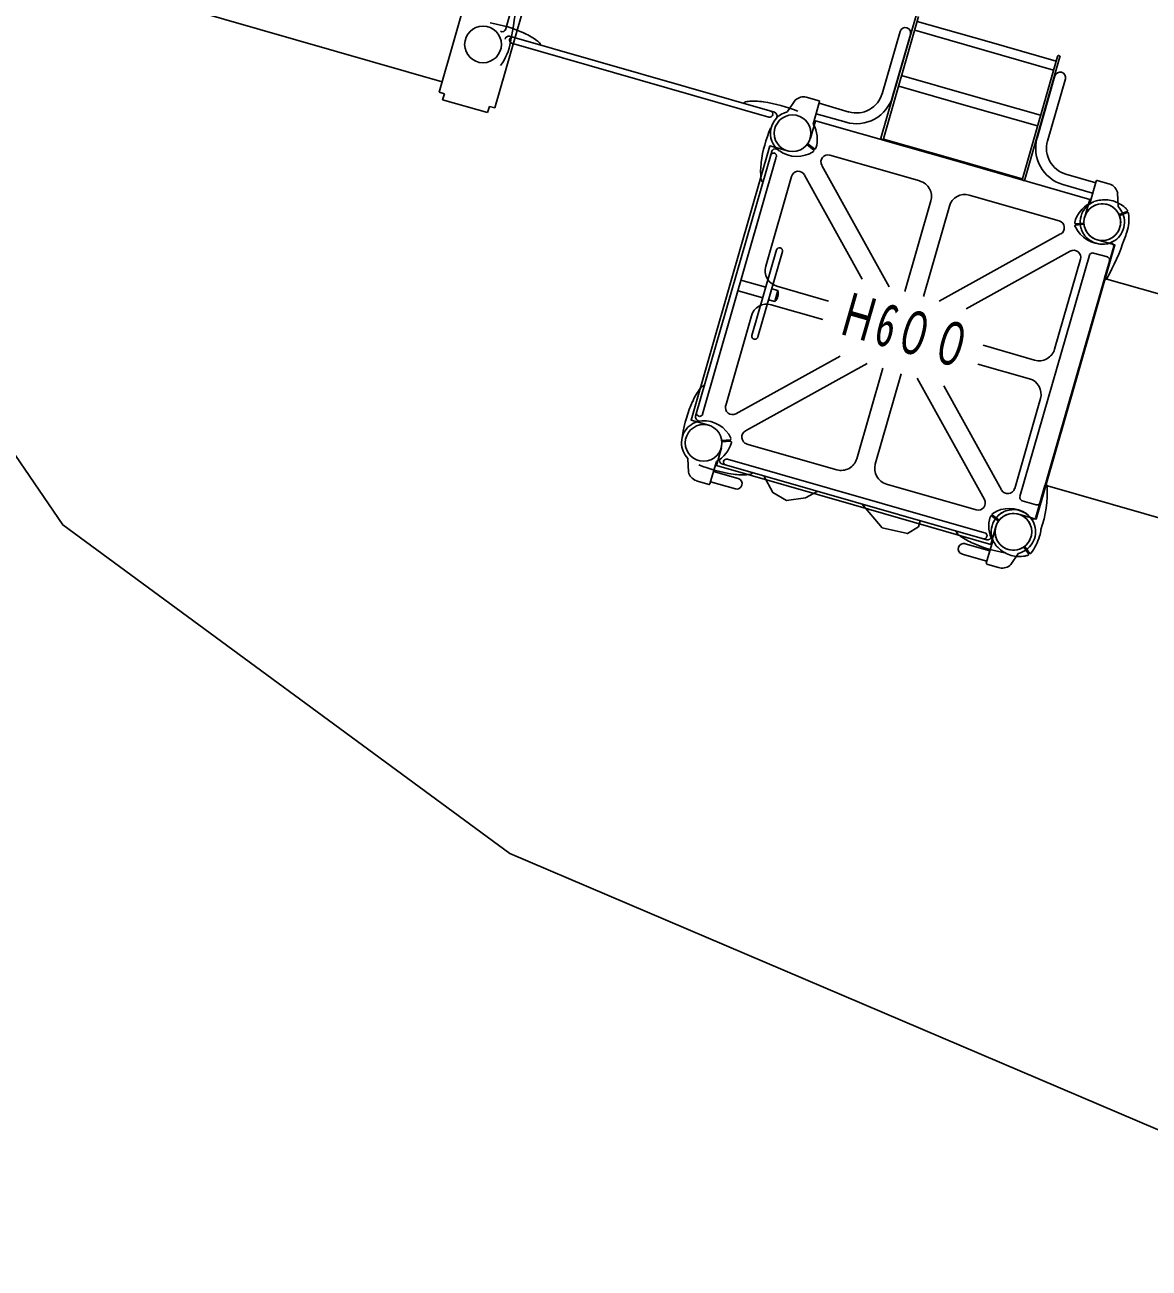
# Model space of a CAD drawing. Units: millimetres on the paper. Extents: x -210 to 190, y -138 to 150.
# Drawn here: x -50.17 to -44.35, y -55.97 to -49.54 of the extents above; entities that cross this region are included whole.
import ezdxf
from ezdxf.enums import TextEntityAlignment as Align

# ---------------------------------------------------------------- set-up
doc = ezdxf.new("R2010")
doc.units = ezdxf.units.MM
doc.layers.add('0-9_D-STR-3-計線3_施設', color=7, linetype='Continuous')
doc.layers.add('0-E_D-STR-2-計線1_エッジ', color=7, linetype='Continuous')
doc.styles.add('ＭＳ ゴシック', font='')
doc.styles.get('ＭＳ ゴシック').set_extended_font_data('MS Gothic')

msp = doc.modelspace()

# ---------------------------------------------------------------- linework, layer by layer
at = {"layer": '0-9_D-STR-3-計線3_施設'}
for p, q in [((-47.112, -47.79), (-47.737, -49.968)), ((-47.682, -49.563), (-47.635, -49.398)), ((-49.324, -49.455), (-48.01, -49.832)), ((-45.74, -50.124), (-45.558, -49.49)), ((-45.727, -50.128), (-45.545, -49.494)), ((-45.552, -49.52), (-45.193, -49.623)), ((-46.291, -49.99), (-47.661, -49.597)), ((-45.733, -49.894), (-45.641, -49.572)), ((-45.587, -49.588), (-45.68, -49.909)), ((-45.565, -49.566), (-45.206, -49.669)), ((-47.661, -49.612), (-47.661, -49.613)), ((-47.65, -49.633), (-46.32, -50.015)), ((-44.834, -49.726), (-45.193, -49.623)), ((-44.847, -49.772), (-45.206, -49.669)), ((-45.008, -50.334), (-44.826, -49.701)), ((-44.995, -50.338), (-44.814, -49.704)), ((-45.648, -49.855), (-45.289, -49.958)), ((-45.633, -49.8), (-45.273, -49.903)), ((-44.84, -49.802), (-44.932, -50.124)), ((-44.879, -50.139), (-44.786, -49.818)), ((-48.025, -49.886), (-47.997, -49.894)), ((-47.997, -49.894), (-48.007, -49.926)), ((-46.059, -49.931), (-46.126, -49.912)), ((-44.914, -50.006), (-45.273, -49.903)), ((-48.007, -49.926), (-47.774, -49.992)), ((-47.774, -49.992), (-47.765, -49.96)), ((-47.737, -49.968), (-47.765, -49.96)), ((-46.183, -49.928), (-46.223, -49.987)), ((-46.09, -50.051), (-46.057, -49.935)), ((-45.905, -49.989), (-46.059, -49.944)), ((-44.93, -50.061), (-45.289, -49.958)), ((-46.299, -50.003), (-46.299, -50.005)), ((-45.92, -50.042), (-46.075, -49.998)), ((-46.088, -50.184), (-46.122, -50.159)), ((-46.084, -50.179), (-46.118, -50.154)), ((-45.727, -50.129), (-45.368, -50.232)), ((-46.699, -51.563), (-46.305, -50.193)), ((-46.699, -51.563), (-46.305, -50.193)), ((-46.281, -50.222), (-46.662, -51.552)), ((-46.281, -50.222), (-46.662, -51.552)), ((-46.292, -50.201), (-46.291, -50.202)), ((-46.292, -50.201), (-46.291, -50.202)), ((-46.004, -50.212), (-45.539, -50.345)), ((-45.009, -50.335), (-45.368, -50.232)), ((-45.698, -50.893), (-46.046, -50.265)), ((-46.336, -50.787), (-46.203, -50.322)), ((-45.837, -50.853), (-46.135, -50.315)), ((-44.799, -50.364), (-44.645, -50.409)), ((-44.784, -50.311), (-44.629, -50.355)), ((-44.66, -50.462), (-44.627, -50.346)), ((-44.622, -50.343), (-44.556, -50.363)), ((-45.283, -50.419), (-44.818, -50.552)), ((-44.516, -50.407), (-44.513, -50.478)), ((-45.616, -50.917), (-45.482, -50.449)), ((-45.52, -50.944), (-45.386, -50.476)), ((-44.468, -50.503), (-44.507, -50.519)), ((-44.466, -50.509), (-44.504, -50.525)), ((-45.439, -50.968), (-44.811, -50.62)), ((-44.733, -50.567), (-44.691, -50.564)), ((-44.732, -50.574), (-44.69, -50.57)), ((-44.536, -50.684), (-44.583, -50.848)), ((-46.407, -51.145), (-46.28, -50.702)), ((-46.249, -50.711), (-46.376, -51.153)), ((-45.3, -51.008), (-44.761, -50.709)), ((-45.021, -51.979), (-44.662, -50.73)), ((-44.708, -50.751), (-44.842, -51.216)), ((-44.641, -50.719), (-44.569, -50.739)), ((-44.558, -50.76), (-44.917, -52.009)), ((-46.464, -50.859), (-46.336, -50.896)), ((-43.631, -51.123), (-44.584, -50.85)), ((-46.479, -50.914), (-46.351, -50.951)), ((-46.012, -50.967), (-46.279, -50.89)), ((-46.04, -51.063), (-46.307, -50.986)), ((-46.543, -51.508), (-46.41, -51.043)), ((-45.211, -51.196), (-44.945, -51.273)), ((-45.951, -51.252), (-46.49, -51.55)), ((-45.812, -51.291), (-46.441, -51.639)), ((-45.731, -51.315), (-45.865, -51.783)), ((-45.239, -51.293), (-44.972, -51.369)), ((-45.635, -51.343), (-45.769, -51.811)), ((-45.553, -51.366), (-45.205, -51.994)), ((-45.414, -51.406), (-45.116, -51.944)), ((-44.915, -51.472), (-45.048, -51.937)), ((-46.683, -51.563), (-46.682, -51.563)), ((-46.683, -51.563), (-46.682, -51.563)), ((-46.519, -51.685), (-46.561, -51.689)), ((-46.519, -51.692), (-46.56, -51.695)), ((-45.968, -51.84), (-46.433, -51.707)), ((-46.735, -51.852), (-46.738, -51.781)), ((-46.533, -51.785), (-45.204, -52.166)), ((-46.591, -51.797), (-46.625, -51.913)), ((-46.606, -51.849), (-46.478, -51.886)), ((-45.192, -52.203), (-46.562, -51.809)), ((-46.554, -51.796), (-46.554, -51.795)), ((-46.629, -51.916), (-46.696, -51.897)), ((-46.621, -51.902), (-46.493, -51.939)), ((-45.247, -52.047), (-45.712, -51.914)), ((-44.939, -52.085), (-44.892, -51.922)), ((-43.938, -52.193), (-44.891, -51.92)), ((-45.009, -52), (-44.937, -52.021)), ((-45.167, -52.08), (-45.133, -52.105)), ((-45.163, -52.075), (-45.129, -52.1)), ((-45.176, -52.259), (-45.304, -52.223)), ((-45.161, -52.208), (-45.195, -52.324)), ((-45.192, -52.187), (-45.192, -52.186)), ((-45.192, -52.313), (-45.32, -52.276)), ((-45.068, -52.331), (-45.028, -52.272)), ((-44.977, -52.275), (-45.001, -52.241)), ((-44.972, -52.271), (-44.996, -52.237)), ((-45.192, -52.328), (-45.126, -52.347))]:
    msp.add_line(p, q, dxfattribs=at)
for points in [[(-47.372, -47.715), (-47.4, -47.707), (-48.025, -49.886)], [(-45.369, -50.237), (-46.079, -50.034), (-46.105, -50.125)], [(-46.223, -50.19), (-46.314, -50.164), (-46.518, -50.873)], [(-45.729, -50.134), (-45.369, -50.237), (-45.735, -50.132)], [(-45.01, -50.34), (-45.369, -50.237), (-45.004, -50.342)], [(-45.369, -50.237), (-44.66, -50.441), (-44.686, -50.532)], [(-44.621, -50.65), (-44.53, -50.676), (-44.733, -51.386)], [(-46.63, -51.609), (-46.722, -51.583), (-46.518, -50.873)], [(-46.305, -50.904), (-46.273, -50.913), (-46.289, -50.969), (-46.321, -50.96)], [(-45.028, -52.069), (-44.937, -52.095), (-44.733, -51.386)], [(-45.882, -52.022), (-46.591, -51.818), (-46.565, -51.727)], [(-46.346, -51.871), (-46.299, -51.958), (-46.228, -51.999), (-46.13, -51.986), (-46.067, -51.951)], [(-45.882, -52.022), (-45.172, -52.226), (-45.146, -52.134)], [(-45.839, -52.017), (-45.733, -52.141), (-45.603, -52.17), (-45.546, -52.135), (-45.537, -52.104)]]:
    msp.add_lwpolyline(points, dxfattribs=at)
for centre in [(-47.798, -49.639), (-46.197, -50.099), (-46.197, -50.099), (-44.595, -50.559), (-46.657, -51.701), (-45.055, -52.161)]:
    msp.add_circle(centre, 0.095, dxfattribs=at)
for centre, radius, start, end in [((-49.356, -49.265), 1.7377, 348.01312, 355.49781), ((-47.869, -50.208), 0.6884, 65.55978, 80.90558), ((-47.698, -49.557), 0.0167, 236.13269, 335.80555), ((-47.665, -49.616), 0.0197, 77.15164, 166.61434), ((-47.712, -49.875), 0.3202, 52.2837, 66.5056), ((-45.614, -49.58), 0.0279, 343.97856, 163.97856), ((-47.919, -49.589), 0.2651, 323.03911, 351.88928), ((-47.645, -49.617), 0.0167, 163.97851, 253.9786), ((-47.645, -49.618), 0.0167, 73.97851, 163.9786), ((-47.539, -49.654), 0.0401, 17.1809, 54.38084), ((-44.82, -49.703), 0.0067, 73.97856, 163.97856), ((-44.82, -49.703), 0.0067, 343.97856, 73.97856), ((-44.813, -49.81), 0.0279, 343.97856, 163.97856), ((-46.138, -49.976), 0.0658, 79.16319, 133.18596), ((-45.867, -49.855), 0.1946, 253.97856, 343.97856), ((-45.867, -49.855), 0.1388, 253.97856, 343.97856), ((-46.425, -49.974), 0.0401, 93.57628, 130.77621), ((-46.396, -50.253), 0.3202, 81.45151, 95.67341), ((-46.439, -50.619), 0.6884, 67.05154, 82.39733), ((-46.316, -50), 0.0167, 343.97851, 73.9786), ((-46.06, -49.934), 0.0033, 343.97856, 73.73539), ((-46.315, -49.999), 0.0167, 253.97851, 343.9786), ((-46.197, -50.099), 0.1146, 103.37891, 232.97856), ((-46.297, -50.009), 0.0197, 341.34278, 70.80547), ((-45.677, -50.341), 0.6884, 157.05154, 172.39733), ((-45.677, -50.341), 0.6884, 157.05154, 172.39733), ((-46.226, -50.129), 0.157, 342.48655, 29.80801), ((-46.081, -50.175), 0.005, 232.97856, 343.55908), ((-45.733, -50.126), 0.0067, 163.97856, 253.97856), ((-45.733, -50.126), 0.0067, 253.97856, 343.97856), ((-44.745, -50.177), 0.1946, 163.97856, 253.97856), ((-44.745, -50.177), 0.1388, 163.97856, 253.97856), ((-46.295, -50.218), 0.0167, 73.97851, 163.9786), ((-46.295, -50.218), 0.0167, 73.97851, 163.9786), ((-46.287, -50.199), 0.0197, 71.34278, 160.80547), ((-46.287, -50.199), 0.0197, 71.34278, 160.80547), ((-46.297, -50.217), 0.0167, 343.97851, 73.9786), ((-46.297, -50.217), 0.0167, 343.97851, 73.9786), ((-46.175, -50.062), 0.1569, 234.84282, 303.17817), ((-46.091, -50.188), 0.005, 302.39803, 52.97856), ((-46.014, -50.247), 0.0367, 73.97856, 208.97856), ((-46.042, -50.298), 0.3202, 171.45151, 185.67341), ((-46.042, -50.298), 0.3202, 171.45151, 185.67341), ((-46.167, -50.332), 0.0367, 28.97856, 163.97856), ((-46.321, -50.327), 0.0401, 183.57628, 220.77621), ((-46.321, -50.327), 0.0401, 183.57628, 220.77621), ((-45.562, -50.426), 0.0833, 343.97856, 73.97856), ((-45.002, -50.336), 0.0067, 163.97856, 253.97856), ((-45.002, -50.336), 0.0067, 253.97856, 343.97856), ((-44.623, -50.347), 0.0033, 74.22172, 163.97856), ((-44.579, -50.424), 0.0658, 14.77115, 68.79393), ((-45.306, -50.499), 0.0833, 73.97856, 163.97856), ((-44.586, -50.6), 0.157, 118.14911, 165.47056), ((-44.595, -50.559), 0.1146, 137.41351, 163.97856), ((-44.595, -50.559), 0.095, 137.41351, 163.97856), ((-44.595, -50.559), 0.1146, 118.97856, 137.41351), ((-44.595, -50.559), 0.095, 118.97856, 137.41351), ((-44.595, -50.559), 0.1146, 112.26454, 118.97856), ((-44.595, -50.559), 0.095, 100.54361, 118.97856), ((-44.603, -50.529), 0.0841, 96.25447, 114.68942), ((-44.595, -50.559), 0.095, 73.97856, 100.54361), ((-44.583, -50.6), 0.1569, 73.97856, 100.54361), ((-44.595, -50.559), 0.095, 47.41351, 73.97856), ((-44.583, -50.6), 0.1569, 47.41351, 73.97856), ((-44.595, -50.559), 0.095, 28.97856, 47.41351), ((-44.595, -50.559), 0.1146, 359.97183, 44.57821), ((-44.583, -50.6), 0.1569, 41.45617, 47.41351), ((-44.467, -50.497), 0.0014, 22.28738, 40.72233), ((-44.47, -50.499), 0.005, 10.54361, 28.97856), ((-44.47, -50.499), 0.005, 343.97856, 10.54361), ((-44.828, -50.588), 0.0367, 298.97856, 73.97856), ((-44.733, -50.562), 0.005, 164.39803, 274.97856), ((-44.595, -50.559), 0.1146, 163.97856, 190.54361), ((-44.595, -50.559), 0.095, 163.97856, 190.54361), ((-44.595, -50.559), 0.1146, 274.97856, 9.98528), ((-44.595, -50.559), 0.095, 10.54361, 28.97856), ((-44.595, -50.559), 0.095, 343.97856, 10.54361), ((-44.667, -50.543), 0.2097, 341.16575, 7.73081), ((-44.47, -50.499), 0.005, 292.26455, 298.97856), ((-44.47, -50.499), 0.005, 298.97856, 317.41351), ((-44.47, -50.499), 0.005, 317.41351, 343.97856), ((-44.464, -50.512), 0.0032, 97.1866, 115.62155), ((-44.464, -50.514), 0.005, 73.97856, 100.54361), ((-44.464, -50.514), 0.005, 47.41351, 73.97856), ((-44.464, -50.514), 0.005, 28.97856, 47.41351), ((-44.464, -50.514), 0.005, 10.54361, 28.97856), ((-44.464, -50.514), 0.005, 357.09509, 10.54361), ((-44.732, -50.579), 0.005, 94.97856, 205.55908), ((-44.593, -50.516), 0.1569, 204.77894, 273.1143), ((-44.605, -50.562), 0.1041, 189.68997, 208.12491), ((-44.595, -50.558), 0.1147, 197.50133, 208.97856), ((-44.595, -50.558), 0.1147, 208.97856, 227.41351), ((-44.595, -50.559), 0.095, 190.54361, 208.97856), ((-44.595, -50.559), 0.095, 208.97856, 227.41351), ((-44.595, -50.559), 0.095, 298.97856, 317.41351), ((-44.595, -50.559), 0.095, 317.41351, 343.97856), ((-44.723, -50.537), 0.2651, 336.06784, 343.97856), ((-46.265, -50.707), 0.0158, 343.97856, 163.97856), ((-44.595, -50.558), 0.1147, 227.41351, 253.97856), ((-44.595, -50.559), 0.095, 227.41351, 253.97856), ((-44.595, -50.558), 0.1147, 253.97856, 280.54361), ((-44.595, -50.559), 0.095, 253.97856, 280.54361), ((-44.595, -50.559), 0.095, 280.54361, 298.97856), ((-44.581, -50.605), 0.0665, 276.65304, 295.08798), ((-45.542, -50.299), 1.1159, 330.35528, 341.94825), ((-44.552, -50.676), 0.0113, 69.61896, 96.18402), ((-44.553, -50.682), 0.0167, 47.41351, 73.97856), ((-44.553, -50.682), 0.0167, 28.97856, 47.41351), ((-44.553, -50.682), 0.0167, 10.54361, 28.97856), ((-44.553, -50.682), 0.0167, 352.15157, 10.54361), ((-44.743, -50.741), 0.0367, 343.97856, 118.97856), ((-44.646, -50.735), 0.0167, 137.41351, 163.97856), ((-44.646, -50.735), 0.0167, 118.97856, 137.41351), ((-44.646, -50.735), 0.0167, 100.54361, 118.97856), ((-44.646, -50.735), 0.0167, 73.97856, 100.54361), ((-44.574, -50.755), 0.0167, 47.41351, 73.97856), ((-44.574, -50.755), 0.0167, 28.97856, 47.41351), ((-44.574, -50.755), 0.0167, 10.54361, 28.97856), ((-44.574, -50.755), 0.0167, 343.97856, 10.54361), ((-46.256, -50.81), 0.0833, 163.97856, 253.97856), ((-44.578, -50.849), 0.0058, 164.26454, 190.54361), ((-44.578, -50.849), 0.0058, 190.54361, 208.97856), ((-44.578, -50.849), 0.0058, 208.97856, 227.41351), ((-44.578, -50.849), 0.0058, 227.41351, 253.97856), ((-44.578, -50.849), 0.0058, 253.97856, 280.54361), ((-44.578, -50.849), 0.0058, 280.54361, 298.97856), ((-44.578, -50.849), 0.0058, 298.97856, 317.41351), ((-44.578, -50.849), 0.0058, 317.41351, 343.97856), ((-44.572, -50.851), 0.0001, 330.83902, 357.40407), ((-46.324, -50.929), 0.0532, 310.7196, 17.23752), ((-46.33, -51.066), 0.0833, 73.97856, 163.97856), ((-46.392, -51.149), 0.0158, 163.97856, 343.97856), ((-44.922, -51.193), 0.0833, 253.97856, 343.97856), ((-44.995, -51.449), 0.0833, 343.97856, 73.97856), ((-46.42, -51.614), 0.3202, 142.2837, 156.5056), ((-46.42, -51.614), 0.3202, 142.2837, 156.5056), ((-46.641, -51.441), 0.0401, 107.1809, 144.38084), ((-46.641, -51.441), 0.0401, 107.1809, 144.38084), ((-46.087, -51.771), 0.6884, 155.55978, 170.90558), ((-46.087, -51.771), 0.6884, 155.55978, 170.90558), ((-46.508, -51.518), 0.0367, 163.97856, 298.97856), ((-46.657, -51.701), 0.1146, 94.97856, 189.98528), ((-46.679, -51.567), 0.0197, 167.15164, 256.61434), ((-46.679, -51.567), 0.0197, 167.15164, 256.61434), ((-46.677, -51.547), 0.0167, 163.97851, 253.9786), ((-46.677, -51.547), 0.0167, 163.97851, 253.9786), ((-46.678, -51.547), 0.0167, 253.97851, 343.9786), ((-46.678, -51.547), 0.0167, 253.97851, 343.9786), ((-46.658, -51.743), 0.1569, 24.77894, 93.1143), ((-46.423, -51.671), 0.0367, 118.97856, 253.97856), ((-46.657, -51.701), 0.1146, 179.97183, 224.57821), ((-46.665, -51.659), 0.157, 298.14911, 345.47056), ((-46.52, -51.68), 0.005, 274.97856, 25.55908), ((-46.518, -51.697), 0.005, 344.39803, 94.97856), ((-46.556, -51.791), 0.0197, 161.34278, 250.80547), ((-46.538, -51.801), 0.0167, 73.97851, 163.9786), ((-45.945, -51.76), 0.0833, 253.97856, 343.97856), ((-46.414, -51.18), 0.6884, 247.05154, 262.39733), ((-46.538, -51.799), 0.0167, 163.97851, 253.9786), ((-45.689, -51.834), 0.0833, 163.97856, 253.97856), ((-46.672, -51.835), 0.0658, 194.77115, 248.79393), ((-46.628, -51.913), 0.0033, 254.22172, 343.97856), ((-46.457, -51.546), 0.3202, 261.45151, 275.67341), ((-46.486, -51.912), 0.0279, 253.97856, 73.97856), ((-46.428, -51.825), 0.0401, 273.57628, 310.77621), ((-45.084, -51.927), 0.0367, 208.97856, 343.97856), ((-45.457, -51.956), 0.5776, 340.55313, 3.05757), ((-44.886, -51.923), 0.0058, 137.27051, 163.83556), ((-44.886, -51.923), 0.0058, 118.97856, 137.41351), ((-44.886, -51.923), 0.0058, 100.54361, 118.97856), ((-44.886, -51.923), 0.0058, 73.97856, 100.54361), ((-44.886, -51.923), 0.0058, 47.41351, 73.97856), ((-44.886, -51.923), 0.0058, 28.97856, 47.41351), ((-44.886, -51.923), 0.0058, 10.54361, 28.97856), ((-44.886, -51.923), 0.0058, 343.97856, 10.54361), ((-44.886, -51.923), 0.0058, 343.69257, 343.97855), ((-45.237, -52.012), 0.0367, 253.97856, 28.97856), ((-45.076, -52.197), 0.1569, 54.84282, 123.17817), ((-45.005, -51.984), 0.0167, 163.97856, 190.54361), ((-45.005, -51.984), 0.0167, 190.54361, 208.97856), ((-45.005, -51.984), 0.0167, 208.97856, 227.41351), ((-45.005, -51.984), 0.0167, 227.41351, 253.97856), ((-44.933, -52.005), 0.0167, 253.97856, 280.54361), ((-44.933, -52.005), 0.0167, 280.54361, 298.97856), ((-44.933, -52.005), 0.0167, 298.97856, 317.41351), ((-44.933, -52.005), 0.0167, 317.41351, 343.97856), ((-45.025, -52.13), 0.157, 162.48655, 209.80801), ((-45.17, -52.084), 0.005, 52.97856, 163.55908), ((-45.055, -52.161), 0.1146, 137.41351, 163.97856), ((-45.16, -52.071), 0.005, 122.39803, 232.97856), ((-45.055, -52.161), 0.095, 137.41351, 163.97856), ((-45.055, -52.161), 0.1146, 120.68584, 137.41351), ((-45.08, -52.125), 0.0716, 115.49969, 133.93464), ((-45.055, -52.161), 0.095, 118.97856, 137.41351), ((-45.055, -52.161), 0.1147, 100.54361, 118.97856), ((-45.055, -52.161), 0.095, 100.54361, 118.97856), ((-45.055, -52.161), 0.1147, 73.97856, 100.54361), ((-45.055, -52.161), 0.095, 73.97856, 100.54361), ((-45.055, -52.161), 0.095, 47.41351, 73.97856), ((-45.055, -52.161), 0.1147, 47.41351, 73.97856), ((-45.055, -52.161), 0.095, 28.97856, 47.41351), ((-45.055, -52.161), 0.1146, 317.97183, 52.97856), ((-45.055, -52.161), 0.1147, 36.7597, 47.41351), ((-44.954, -52.079), 0.0167, 236.13269, 253.97856), ((-44.954, -52.079), 0.0167, 253.97856, 280.54361), ((-44.954, -52.079), 0.0167, 280.54361, 298.97856), ((-44.954, -52.079), 0.0167, 298.97856, 317.41351), ((-44.949, -52.081), 0.0116, 313.327, 339.89205), ((-45.314, -52.145), 0.0401, 197.1809, 234.38084), ((-45.208, -52.182), 0.0167, 343.97851, 73.9786), ((-45.055, -52.161), 0.1146, 163.97856, 190.54361), ((-45.055, -52.161), 0.095, 163.97856, 190.54361), ((-45.055, -52.161), 0.095, 10.54361, 28.97856), ((-45.055, -52.161), 0.095, 343.97856, 10.54361), ((-44.992, -52.15), 0.0796, 334.65139, 1.21644), ((-45.312, -52.249), 0.0279, 73.97856, 253.97856), ((-45.142, -51.924), 0.3202, 232.2837, 246.5056), ((-44.984, -51.591), 0.6884, 245.55978, 260.90558), ((-45.208, -52.181), 0.0167, 253.97851, 343.9786), ((-45.188, -52.183), 0.0197, 257.15164, 346.61434), ((-45.055, -52.161), 0.1146, 190.54361, 208.97856), ((-45.116, -52.2), 0.0419, 203.11809, 221.55304), ((-45.055, -52.161), 0.095, 190.54361, 208.97856), ((-45.023, -52.132), 0.1569, 217.55683, 227.41351), ((-45.055, -52.161), 0.095, 208.97856, 227.41351), ((-45.055, -52.161), 0.095, 227.41351, 253.97856), ((-45.055, -52.161), 0.1146, 283.37891, 327.98528), ((-45.055, -52.161), 0.095, 298.97856, 317.41351), ((-45.055, -52.161), 0.095, 317.41351, 343.97856), ((-45.175, -52.111), 0.2651, 323.03911, 343.97856), ((-45.023, -52.132), 0.1569, 227.41351, 253.97856), ((-45.055, -52.161), 0.095, 253.97856, 280.54361), ((-45.023, -52.132), 0.1569, 253.97856, 280.54361), ((-45.055, -52.161), 0.095, 280.54361, 298.97856), ((-44.998, -52.235), 0.0509, 274.3048, 292.73975), ((-44.981, -52.278), 0.005, 293.92597, 298.97856), ((-44.981, -52.278), 0.005, 298.97856, 317.41351), ((-44.981, -52.278), 0.005, 317.41351, 343.97856), ((-44.978, -52.276), 0.0018, 23.11809, 41.55304), ((-44.981, -52.278), 0.005, 10.54361, 28.97856), ((-44.981, -52.278), 0.005, 343.97856, 10.54361), ((-44.967, -52.268), 0.005, 215.69257, 227.41351), ((-44.967, -52.268), 0.005, 227.41351, 253.97856), ((-44.967, -52.268), 0.005, 253.97856, 280.54361), ((-44.967, -52.268), 0.005, 280.54361, 298.97856), ((-44.967, -52.268), 0.005, 298.97856, 317.41351), ((-44.965, -52.269), 0.0025, 310.85524, 337.42029), ((-45.191, -52.325), 0.0033, 163.97856, 253.73539), ((-45.113, -52.283), 0.0658, 259.16319, 313.18596)]:
    msp.add_arc(centre, radius, start, end, dxfattribs=at)
at = {"layer": '0-E_D-STR-2-計線1_エッジ'}
msp.add_lwpolyline([(-51.54, -48.324), (-51.467, -49.934), (-49.972, -52.125), (-47.66, -53.826), (-44.31, -55.253), (-40.739, -55.971), (-37.871, -55.876), (-35.399, -54.915), (-34.428, -53.628), (-34.501, -52.018), (-35.996, -49.827), (-38.307, -48.126), (-41.658, -46.699), (-45.229, -45.981), (-48.097, -46.076), (-50.569, -47.037)], close=True, dxfattribs=at)

# ---------------------------------------------------------------- texts
at = {"layer": '0-9_D-STR-3-計線3_施設', "color": 4, "style": 'ＭＳ ゴシック', "width": 0.65}
msp.add_text('Ｈ6００', height=0.2245, rotation=343.979, dxfattribs=at).set_placement((-45.998, -51.194), align=Align.BOTTOM_LEFT)

doc.saveas('drawing.dxf')
